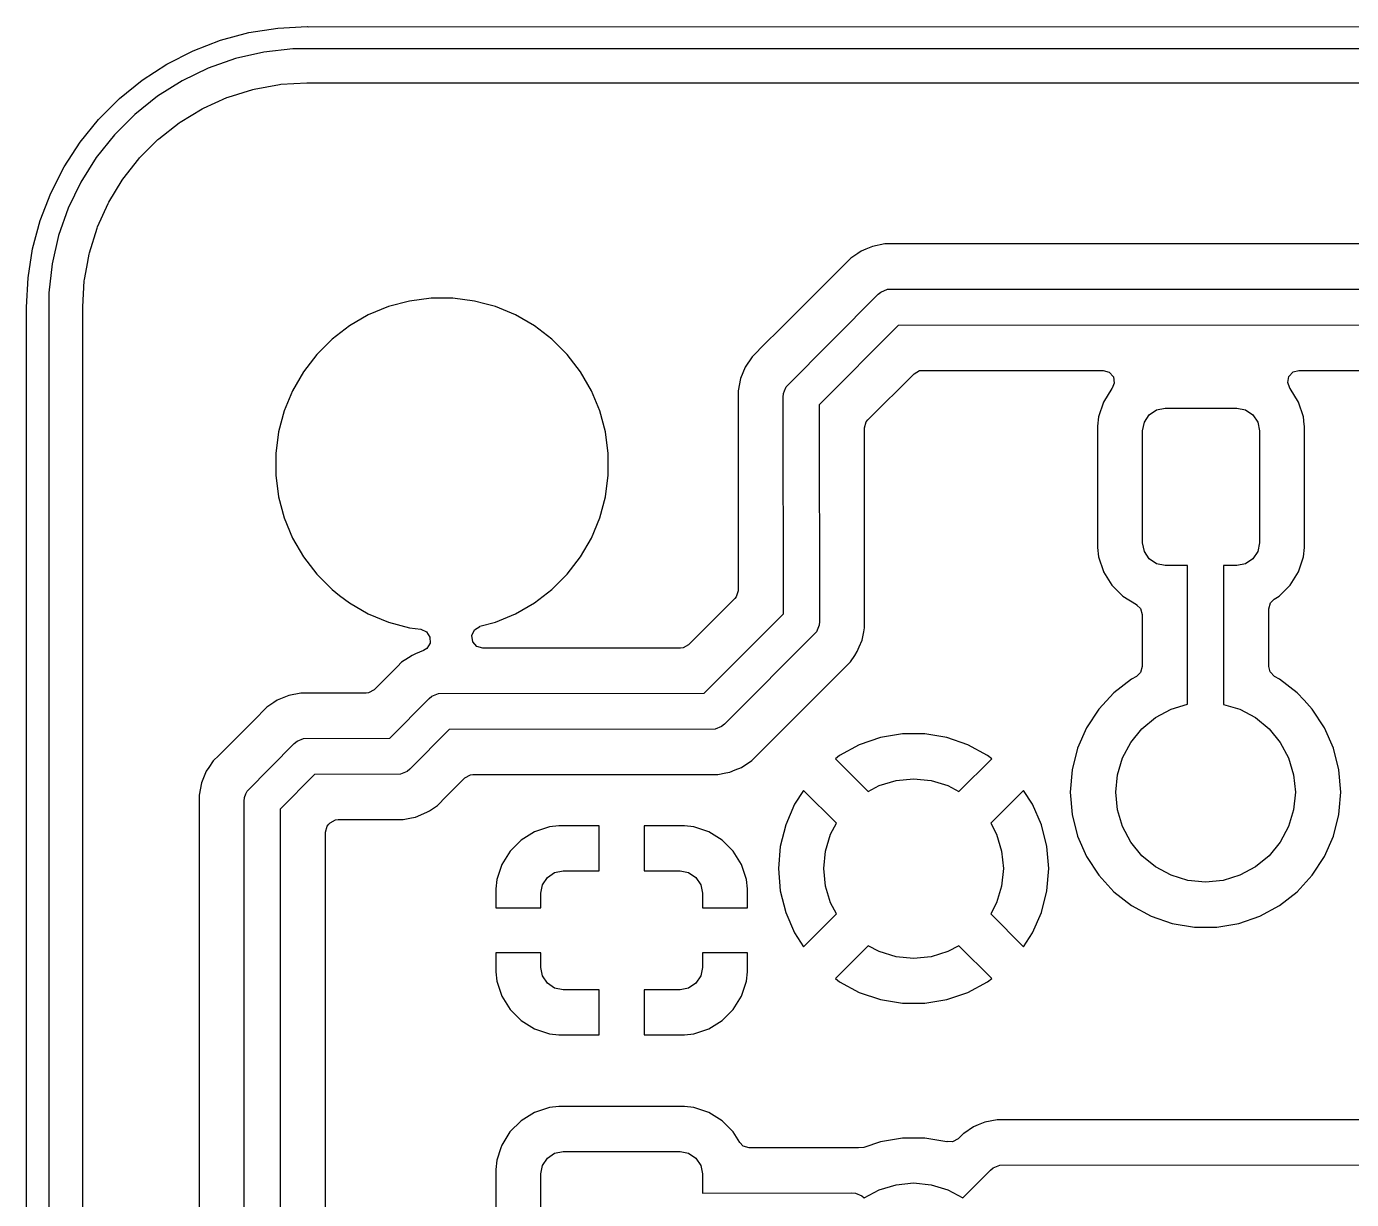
# Model space of a CAD drawing. Extents: x -25 to 25, y -54 to 54.
# Drawn here: x -25.12 to -10.37, y 41.07 to 54.12 of the extents above; entities that cross this region are included whole.
import ezdxf

# ---------------------------------------------------------------- set-up
doc = ezdxf.new("R2010")
doc.units = 0
doc.layers.add('BLACK', color=7, linetype='CONTINUOUS')

msp = doc.modelspace()

# ---------------------------------------------------------------- linework, layer by layer
at = {"layer": 'BLACK', "linetype": 'CONTINUOUS'}
for p, q in [((-22.965678, 53.972052), (-22.649724, 54.056711)), ((-22.649724, 54.056711), (-22.326651, 54.107881)), ((-22.326651, 54.107881), (-22, 54.125)), ((-22, 54.125), (-21.989485, 54.1226)), ((-21.989485, 54.1226), (22, 54.125)), ((-23.5625, 53.706329), (-23.271052, 53.85483)), ((-23.271052, 53.85483), (-22.965678, 53.972052)), ((-22.482339, 53.838845), (-22.797156, 53.76699)), ((-22.161457, 53.875), (-22.482339, 53.838845)), ((-22, 53.875), (-22.161457, 53.875)), ((21.989484, 53.877401), (-22, 53.875)), ((-23.836829, 53.528178), (-23.5625, 53.706329)), ((-22.797156, 53.76699), (-23.101948, 53.660339)), ((-23.101948, 53.660339), (-23.392883, 53.520232)), ((-24.091033, 53.322328), (-23.836829, 53.528178)), ((-23.392883, 53.520232), (-23.666301, 53.348432)), ((-22.879178, 53.339304), (-22.605332, 53.424638)), ((-22.605332, 53.424638), (-22.590803, 53.42822)), ((-22.590803, 53.42822), (-22.308656, 53.479925)), ((-22.308656, 53.479925), (-22.293799, 53.481729)), ((-22.293799, 53.481729), (-22.003736, 53.499274)), ((-22.003736, 53.499274), (-21.996249, 53.4995)), ((-21.996249, 53.4995), (-21.934108, 53.4995)), ((-21.934108, 53.4995), (21.934108, 53.4995)), ((-24.322328, 53.091033), (-24.091033, 53.322328)), ((-23.666301, 53.348432), (-23.918765, 53.147099)), ((-23.154751, 53.216269), (-22.893159, 53.334002)), ((-22.893159, 53.334002), (-22.879178, 53.339304)), ((-23.918765, 53.147099), (-24.147099, 52.918765)), ((-23.413474, 53.06092), (-23.167984, 53.209324)), ((-23.167984, 53.209324), (-23.154751, 53.216269)), ((-24.528178, 52.836829), (-24.322328, 53.091033)), ((-23.651583, 52.87552), (-23.42577, 53.052433)), ((-23.42577, 53.052433), (-23.413474, 53.06092)), ((-24.706329, 52.5625), (-24.528178, 52.836829)), ((-24.147099, 52.918765), (-24.348432, 52.666301)), ((-23.865605, 52.662774), (-23.662774, 52.865605)), ((-23.662774, 52.865605), (-23.651583, 52.87552)), ((-24.348432, 52.666301), (-24.520232, 52.392883)), ((-23.87552, 52.651583), (-23.865605, 52.662774)), ((-24.85483, 52.271052), (-24.706329, 52.5625)), ((-24.052433, 52.42577), (-23.87552, 52.651583)), ((-24.520232, 52.392883), (-24.660339, 52.101948)), ((-24.209324, 52.167984), (-24.06092, 52.413474)), ((-24.06092, 52.413474), (-24.052433, 52.42577)), ((-24.972052, 51.965678), (-24.85483, 52.271052)), ((-24.660339, 52.101948), (-24.76699, 51.797156)), ((-24.334002, 51.893159), (-24.216269, 52.154751)), ((-24.216269, 52.154751), (-24.209324, 52.167984)), ((-25.056711, 51.649724), (-24.972052, 51.965678)), ((-24.76699, 51.797156), (-24.838845, 51.482339)), ((-24.424636, 51.605337), (-24.339304, 51.879178)), ((-24.339304, 51.879178), (-24.334002, 51.893159)), ((-25.107881, 51.326651), (-25.056711, 51.649724)), ((-15.78028, 51.645584), (-15.833324, 51.623613)), ((-15.705262, 51.676658), (-15.78028, 51.645584)), ((-15.705256, 51.67666), (-15.705262, 51.676658)), ((-15.56931, 51.703701), (-15.705256, 51.67666)), ((-15.569308, 51.703701), (-15.56931, 51.703701)), ((-15.430691, 51.703701), (-15.569308, 51.703701)), ((-15.424577, 51.703701), (-15.430691, 51.703701)), ((-15.424557, 51.7037), (-15.424577, 51.703701)), ((-4.075442, 51.7037), (-15.424557, 51.7037)), ((-24.838845, 51.482339), (-24.875, 51.161457)), ((-24.455077, 51.444242), (-24.42822, 51.590803)), ((-24.42822, 51.590803), (-24.424636, 51.605337)), ((-15.948589, 51.546596), (-16.703247, 50.791936)), ((-15.948586, 51.546599), (-15.948589, 51.546596)), ((-15.871402, 51.59817), (-15.948586, 51.546599)), ((-15.833324, 51.623613), (-15.871402, 51.59817)), ((-24.479924, 51.30866), (-24.455077, 51.444242)), ((-25.125, 51), (-25.107881, 51.326651)), ((-24.499274, 51.003737), (-24.481729, 51.293795)), ((-24.481729, 51.293795), (-24.479924, 51.30866)), ((-15.612892, 51.168955), (-15.539642, 51.199296)), ((-15.539642, 51.199296), (-4, 51.2032)), ((-24.875, 51.161457), (-24.875, 51)), ((-20.861786, 51.068839), (-21.096105, 51.006053)), ((-20.621289, 51.1005), (-20.861786, 51.068839)), ((-20.621288, 51.1005), (-20.621289, 51.1005)), ((-20.378712, 51.1005), (-20.621288, 51.1005)), ((-20.378711, 51.1005), (-20.378712, 51.1005)), ((-20.138215, 51.068839), (-20.378711, 51.1005)), ((-20.138212, 51.068839), (-20.138215, 51.068839)), ((-20.138211, 51.068838), (-20.138212, 51.068839)), ((-20.021056, 51.037446), (-20.138211, 51.068838)), ((-19.903896, 51.006053), (-20.021056, 51.037446)), ((-16.668955, 50.112892), (-15.643684, 51.143684)), ((-15.643684, 51.143684), (-15.612892, 51.168955)), ((-25.122599, -50.989479), (-25.125, 51)), ((-24.875, 51), (-24.877402, 50.98948)), ((-24.877402, 50.98948), (-24.875, -51)), ((-24.4995, 50.99625), (-24.499274, 51.003737)), ((-24.4995, 3.569311), (-24.4995, 50.99625)), ((-21.320215, 50.913223), (-21.530294, 50.791933)), ((-21.320206, 50.913227), (-21.320215, 50.913223)), ((-21.096105, 51.006053), (-21.320206, 50.913227)), ((-19.679795, 50.913227), (-19.903896, 51.006053)), ((-19.679788, 50.913224), (-19.679795, 50.913227)), ((-19.469711, 50.791936), (-19.679788, 50.913224)), ((-21.530294, 50.791933), (-21.722737, 50.644267)), ((-19.469708, 50.791934), (-19.469711, 50.791936)), ((-19.469707, 50.791933), (-19.469708, 50.791934)), ((-19.277264, 50.644267), (-19.469707, 50.791933)), ((-16.703247, 50.791936), (-16.948581, 50.546602)), ((-15.420843, 50.796827), (-16.300509, 49.912425)), ((-4.087744, 50.800661), (-15.420843, 50.796827)), ((-21.722744, 50.644261), (-21.894261, 50.472744)), ((-21.722737, 50.644267), (-21.722744, 50.644261)), ((-19.277257, 50.644261), (-19.277264, 50.644267)), ((-19.10574, 50.472744), (-19.277257, 50.644261)), ((-21.894267, 50.472737), (-22.041933, 50.280294)), ((-21.894261, 50.472744), (-21.894267, 50.472737)), ((-19.105735, 50.472738), (-19.10574, 50.472744)), ((-18.958064, 50.280289), (-19.105735, 50.472738)), ((-17.0466, 50.448584), (-17.123614, 50.333324)), ((-16.995457, 50.499726), (-17.0466, 50.448584)), ((-16.948583, 50.5466), (-16.995457, 50.499726)), ((-16.948581, 50.546602), (-16.948583, 50.5466)), ((-17.123614, 50.333324), (-17.176657, 50.205265)), ((-22.041933, 50.280294), (-22.163223, 50.070215)), ((-18.836776, 50.070212), (-18.958064, 50.280289)), ((-17.176659, 50.205257), (-17.203701, 50.069311)), ((-17.176657, 50.205265), (-17.176659, 50.205257)), ((-15.759981, 49.744837), (-15.244836, 50.259981)), ((-15.244836, 50.259981), (-15.183513, 50.293466)), ((-15.183513, 50.293466), (-15.157155, 50.2963)), ((-15.157155, 50.2963), (-13.138608, 50.2963)), ((-13.138608, 50.2963), (-13.071569, 50.276615)), ((-13.071569, 50.276615), (-13.025814, 50.223811)), ((-13.01587, 50.154653), (-13.039334, 50.100059)), ((-13.025814, 50.223811), (-13.01587, 50.154653)), ((-11.084799, 50.160188), (-11.071757, 50.22883)), ((-11.060568, 50.100119), (-11.084799, 50.160188)), ((-11.071757, 50.22883), (-11.023674, 50.279524)), ((-11.023674, 50.279524), (-10.961392, 50.2963)), ((-10.961392, 50.2963), (-10.037966, 50.2963)), ((-22.163227, 50.070206), (-22.256053, 49.846105)), ((-22.163223, 50.070215), (-22.163227, 50.070206)), ((-18.743946, 49.8461), (-18.836776, 50.070212)), ((-17.203701, 50.069311), (-17.203701, 49.924579)), ((-16.7032, 50), (-16.699296, 50.039642)), ((-16.699296, 50.039642), (-16.686632, 50.070215)), ((-16.686632, 50.070215), (-16.668955, 50.112892)), ((-13.042712, 50.093657), (-13.134813, 49.944337)), ((-13.041339, 50.095392), (-13.042712, 50.093657)), ((-13.040646, 50.097006), (-13.041339, 50.095392)), ((-13.03892, 50.099803), (-13.040646, 50.097006)), ((-13.039334, 50.100059), (-13.03892, 50.099803)), ((-11.06108, 50.099803), (-11.060568, 50.100119)), ((-11.059232, 50.096806), (-11.06108, 50.099803)), ((-11.058661, 50.095392), (-11.059232, 50.096806)), ((-11.057289, 50.093657), (-11.058661, 50.095392)), ((-11.057288, 50.093656), (-11.057289, 50.093657)), ((-10.965186, 49.944334), (-11.057288, 50.093656)), ((-17.203701, 49.924579), (-17.2037, 49.924558)), ((-17.2037, 49.924558), (-17.2037, 47.842845)), ((-16.699492, 47.587576), (-16.7032, 50)), ((-16.300509, 49.912425), (-16.2968, 47.5)), ((-13.134885, 49.94412), (-13.189999, 49.777797)), ((-13.134815, 49.944332), (-13.134885, 49.94412)), ((-13.134813, 49.944337), (-13.134815, 49.944332)), ((-12.626777, 49.801777), (-12.545671, 49.85597)), ((-12.545671, 49.85597), (-12.45, 49.875)), ((-12.45, 49.875), (-11.65, 49.875)), ((-11.65, 49.875), (-11.554329, 49.85597)), ((-11.554329, 49.85597), (-11.473223, 49.801777)), ((-10.910002, 49.7778), (-10.965186, 49.944334)), ((-22.256053, 49.846105), (-22.318839, 49.611786)), ((-18.681162, 49.611789), (-18.743946, 49.8461)), ((-15.7963, 49.657156), (-15.776615, 49.724195)), ((-15.776615, 49.724195), (-15.759981, 49.744837)), ((-13.19, 49.777796), (-13.2005, 49.675017)), ((-13.189999, 49.777796), (-13.19, 49.777796)), ((-13.189999, 49.777797), (-13.189999, 49.777796)), ((-12.7, 49.625), (-12.68097, 49.720671)), ((-12.68097, 49.720671), (-12.626777, 49.801777)), ((-11.473223, 49.801777), (-11.41903, 49.720671)), ((-11.41903, 49.720671), (-11.4, 49.625)), ((-10.910001, 49.777797), (-10.910002, 49.7778)), ((-10.901527, 49.694837), (-10.910001, 49.777797)), ((-22.318839, 49.611786), (-22.3505, 49.371289)), ((-18.6495, 49.371288), (-18.681162, 49.611789)), ((-15.7963, 47.574445), (-15.7963, 49.657156)), ((-13.2005, 49.675017), (-13.2005, 48.324999)), ((-12.7, 48.375), (-12.7, 49.625)), ((-11.4, 49.625), (-11.4, 48.375)), ((-10.899501, 49.675008), (-10.901527, 49.694837)), ((-10.8995, 48.325014), (-10.899501, 49.675008)), ((-22.3505, 49.371289), (-22.3505, 49.128712)), ((-18.6495, 49.128712), (-18.6495, 49.371288)), ((-22.3505, 49.128712), (-22.318839, 48.888215)), ((-18.681162, 48.888211), (-18.6495, 49.128712)), ((-22.318839, 48.888215), (-22.256053, 48.653896)), ((-18.743946, 48.6539), (-18.681162, 48.888211)), ((-22.256053, 48.653896), (-22.163227, 48.429795)), ((-18.836776, 48.429788), (-18.743946, 48.6539)), ((-22.163227, 48.429795), (-22.163224, 48.429788)), ((-22.163224, 48.429788), (-22.041936, 48.219711)), ((-18.958064, 48.219711), (-18.836776, 48.429788)), ((-13.2005, 48.324999), (-13.200499, 48.324982)), ((-13.200499, 48.324982), (-13.19, 48.222204)), ((-12.68097, 48.279329), (-12.7, 48.375)), ((-12.626777, 48.198223), (-12.68097, 48.279329)), ((-11.41903, 48.279329), (-11.473223, 48.198223)), ((-11.4, 48.375), (-11.41903, 48.279329)), ((-10.910001, 48.222203), (-10.8995, 48.324991)), ((-10.8995, 48.324991), (-10.8995, 48.325014)), ((-22.041936, 48.219711), (-22.041934, 48.219708)), ((-22.041934, 48.219708), (-22.041933, 48.219707)), ((-22.041933, 48.219707), (-21.894267, 48.027264)), ((-19.105735, 48.027262), (-18.958064, 48.219711)), ((-13.19, 48.222204), (-13.189999, 48.222201)), ((-13.189999, 48.222201), (-13.134885, 48.055881)), ((-12.545671, 48.14403), (-12.626777, 48.198223)), ((-12.45, 48.125), (-12.545671, 48.14403)), ((-12.20225, 48.125), (-12.45, 48.125)), ((-12.20047, 46.579154), (-12.20225, 48.125)), ((-11.65, 48.125), (-11.799708, 48.125)), ((-11.799708, 48.125), (-11.797928, 46.578667)), ((-11.554329, 48.14403), (-11.65, 48.125)), ((-11.473223, 48.198223), (-11.554329, 48.14403)), ((-10.965186, 48.055666), (-10.910001, 48.222203)), ((-21.894267, 48.027264), (-21.894261, 48.027257)), ((-21.894261, 48.027257), (-21.722744, 47.85574)), ((-19.277262, 47.855735), (-19.105735, 48.027262)), ((-13.134885, 48.055881), (-13.134814, 48.055666)), ((-13.134814, 48.055666), (-13.042712, 47.906344)), ((-11.057288, 47.906344), (-10.965186, 48.055666)), ((-21.722744, 47.85574), (-21.722737, 47.855734)), ((-21.722737, 47.855734), (-21.639003, 47.791483)), ((-21.639003, 47.791483), (-21.530289, 47.708064)), ((-19.469711, 47.708064), (-19.277262, 47.855735)), ((-17.2037, 47.842845), (-17.223385, 47.775806)), ((-13.042712, 47.906344), (-12.918656, 47.782288)), ((-11.181344, 47.782288), (-11.057288, 47.906344)), ((-21.530289, 47.708064), (-21.320212, 47.586776)), ((-19.679788, 47.586776), (-19.469711, 47.708064)), ((-17.240019, 47.755164), (-17.755163, 47.240019)), ((-17.223385, 47.775806), (-17.240019, 47.755164)), ((-12.918656, 47.782288), (-12.769334, 47.690186)), ((-12.769334, 47.690186), (-12.769333, 47.690186)), ((-12.769333, 47.690186), (-12.763187, 47.686395)), ((-12.763187, 47.686395), (-12.764836, 47.683724)), ((-12.764836, 47.683724), (-12.722936, 47.646921)), ((-12.722936, 47.646921), (-12.7037, 47.580585)), ((-11.2963, 47.642177), (-11.276615, 47.709216)), ((-11.276615, 47.709216), (-11.237399, 47.747714)), ((-11.237399, 47.747714), (-11.181344, 47.782288)), ((-21.320212, 47.586776), (-21.0961, 47.493946)), ((-19.9039, 47.493946), (-19.679788, 47.586776)), ((-17.579232, 46.703099), (-16.699492, 47.587576)), ((-16.2968, 47.5), (-16.300704, 47.460358)), ((-15.796299, 47.574419), (-15.7963, 47.574445)), ((-15.796299, 47.43069), (-15.796299, 47.574419)), ((-12.7037, 47.580585), (-12.7037, 46.999201)), ((-11.2963, 46.999201), (-11.2963, 47.642177)), ((-21.0961, 47.493946), (-20.861789, 47.431162)), ((-20.861789, 47.431162), (-20.735587, 47.414548)), ((-20.735587, 47.414548), (-20.671692, 47.386282)), ((-20.671692, 47.386282), (-20.63322, 47.327958)), ((-20.167977, 47.345347), (-20.138952, 47.408903)), ((-20.138952, 47.408903), (-20.080174, 47.446677)), ((-20.080174, 47.446677), (-20.077383, 47.447462)), ((-20.077383, 47.447462), (-19.9039, 47.493946)), ((-16.331045, 47.387108), (-17.356316, 46.356316)), ((-16.300704, 47.460358), (-16.331045, 47.387108)), ((-15.823342, 47.294739), (-15.805133, 47.386282)), ((-15.805133, 47.386282), (-15.796299, 47.43069)), ((-20.632388, 47.258093), (-20.66946, 47.198869)), ((-20.63322, 47.327958), (-20.632388, 47.258093)), ((-20.158033, 47.276189), (-20.167977, 47.345347)), ((-20.112278, 47.223385), (-20.158033, 47.276189)), ((-20.045239, 47.2037), (-20.112278, 47.223385)), ((-17.842844, 47.2037), (-20.045239, 47.2037)), ((-17.816486, 47.206534), (-17.842844, 47.2037)), ((-17.755163, 47.240019), (-17.816486, 47.206534)), ((-15.876389, 47.166673), (-15.854417, 47.21972)), ((-15.854417, 47.21972), (-15.823342, 47.294739)), ((-20.87226, 47.097598), (-20.948584, 47.0466)), ((-20.833327, 47.123611), (-20.87226, 47.097598)), ((-20.833326, 47.123612), (-20.833327, 47.123611)), ((-20.833322, 47.123614), (-20.833326, 47.123612)), ((-20.79582, 47.139149), (-20.833322, 47.123614)), ((-20.795818, 47.139149), (-20.79582, 47.139149)), ((-20.705262, 47.176658), (-20.795818, 47.139149)), ((-20.70432, 47.177048), (-20.705262, 47.176659)), ((-20.705262, 47.176659), (-20.705262, 47.176658)), ((-20.66946, 47.198869), (-20.70432, 47.177048)), ((-15.9534, 47.051417), (-15.905162, 47.123611)), ((-15.905162, 47.123611), (-15.876389, 47.166673)), ((-21.046603, 46.94858), (-21.255163, 46.740019)), ((-21.0466, 46.948583), (-21.046603, 46.94858)), ((-20.995982, 46.999201), (-21.0466, 46.948583)), ((-20.948584, 47.0466), (-20.995982, 46.999201)), ((-16.943191, 46.061629), (-15.9534, 47.051417)), ((-12.723385, 46.932162), (-12.768681, 46.890147)), ((-12.7037, 46.999201), (-12.723385, 46.932162)), ((-11.280909, 46.939368), (-11.2963, 46.999201)), ((-11.231319, 46.890147), (-11.280909, 46.939368)), ((-12.823506, 46.860477), (-13.019743, 46.707739)), ((-12.823504, 46.860478), (-12.823506, 46.860477)), ((-12.768681, 46.890147), (-12.823504, 46.860478)), ((-11.176497, 46.860478), (-11.231319, 46.890147)), ((-11.176495, 46.860477), (-11.176497, 46.860478)), ((-11.176492, 46.860475), (-11.176495, 46.860477)), ((-11.176491, 46.860474), (-11.176492, 46.860475)), ((-10.980256, 46.707738), (-11.176491, 46.860474)), ((-22.333327, 46.623611), (-22.37226, 46.597598)), ((-22.333326, 46.623612), (-22.333327, 46.623611)), ((-22.333322, 46.623614), (-22.333326, 46.623612)), ((-22.29582, 46.639148), (-22.333322, 46.623614)), ((-22.205264, 46.676658), (-22.29582, 46.639148)), ((-22.205255, 46.676661), (-22.205264, 46.676658)), ((-22.069311, 46.703701), (-22.205255, 46.676661)), ((-22.069308, 46.703701), (-22.069311, 46.703701)), ((-21.930691, 46.703701), (-22.069308, 46.703701)), ((-21.924577, 46.703701), (-21.930691, 46.703701)), ((-21.924557, 46.7037), (-21.924577, 46.703701)), ((-21.342844, 46.7037), (-21.924557, 46.7037)), ((-21.316486, 46.706534), (-21.342844, 46.7037)), ((-21.255163, 46.740019), (-21.316486, 46.706534)), ((-21.079884, 46.202901), (-20.643684, 46.643684)), ((-20.643684, 46.643684), (-20.612892, 46.668955)), ((-20.612892, 46.668955), (-20.539642, 46.699296)), ((-20.539642, 46.699296), (-17.579232, 46.703099)), ((-13.019743, 46.707739), (-13.188167, 46.524783)), ((-10.902812, 46.623611), (-10.980256, 46.707738)), ((-10.811834, 46.524783), (-10.902812, 46.623611)), ((-22.497592, 46.497592), (-22.5466, 46.448583)), ((-22.448584, 46.5466), (-22.497592, 46.497592)), ((-22.37226, 46.597598), (-22.448584, 46.5466)), ((-13.188167, 46.524783), (-13.324174, 46.316607)), ((-12.55557, 46.43147), (-12.382683, 46.52388)), ((-12.382683, 46.52388), (-12.20047, 46.579154)), ((-11.797928, 46.578667), (-11.617317, 46.52388)), ((-11.617317, 46.52388), (-11.44443, 46.43147)), ((-10.675827, 46.316607), (-10.811834, 46.524783)), ((-22.546603, 46.44858), (-22.94858, 46.046603)), ((-22.5466, 46.448583), (-22.546603, 46.44858)), ((-17.387108, 46.331045), (-17.460357, 46.300704)), ((-17.356316, 46.356316), (-17.387108, 46.331045)), ((-13.324174, 46.316607), (-13.424064, 46.088882)), ((-12.707107, 46.307107), (-12.55557, 46.43147)), ((-11.44443, 46.43147), (-11.292893, 46.307107)), ((-10.575937, 46.088882), (-10.675827, 46.316607)), ((-22.143684, 46.143684), (-22.112892, 46.168955)), ((-22.112892, 46.168955), (-22.039642, 46.199296)), ((-22.039642, 46.199296), (-21.079884, 46.202901)), ((-20.420313, 46.296903), (-20.856316, 45.856316)), ((-17.460358, 46.300704), (-20.420313, 46.296903)), ((-17.460357, 46.300704), (-17.460358, 46.300704)), ((-15.619494, 46.209084), (-15.854604, 46.12837)), ((-15.374293, 46.25), (-15.619494, 46.209084)), ((-15.125707, 46.25), (-15.374293, 46.25)), ((-14.880507, 46.209084), (-15.125707, 46.25)), ((-14.645397, 46.12837), (-14.880507, 46.209084)), ((-12.83147, 46.15557), (-12.707107, 46.307107)), ((-11.292893, 46.307107), (-11.16853, 46.15557)), ((-22.948583, 46.0466), (-22.985126, 46.010057)), ((-22.94858, 46.046603), (-22.948583, 46.0466)), ((-22.668955, 45.612892), (-22.143684, 46.143684)), ((-17.051417, 45.9534), (-16.9534, 46.051417)), ((-16.9534, 46.051419), (-16.943192, 46.061626)), ((-16.9534, 46.051417), (-16.9534, 46.051419)), ((-16.943192, 46.061626), (-16.943191, 46.061629)), ((-15.85461, 46.128368), (-16.073239, 46.010051)), ((-15.854604, 46.12837), (-15.85461, 46.128368)), ((-14.645386, 46.128365), (-14.645397, 46.12837)), ((-14.426771, 46.010057), (-14.645386, 46.128365)), ((-13.424064, 46.088882), (-13.485108, 45.847825)), ((-12.92388, 45.982683), (-12.83147, 46.15557)), ((-11.16853, 46.15557), (-11.07612, 45.982683)), ((-10.514893, 45.847825), (-10.575937, 46.088882)), ((-23.094838, 45.876389), (-23.123613, 45.833325)), ((-23.0466, 45.948584), (-23.094838, 45.876389)), ((-22.985126, 46.010057), (-23.0466, 45.948584)), ((-17.235662, 45.847813), (-17.166677, 45.876387)), ((-17.166677, 45.876387), (-17.166676, 45.876388)), ((-17.166676, 45.876388), (-17.166673, 45.876389)), ((-17.166673, 45.876389), (-17.051417, 45.9534)), ((-16.073239, 46.010051), (-16.120058, 45.973612)), ((-16.120058, 45.973612), (-16.120058, 45.97361)), ((-16.120058, 45.97361), (-15.754966, 45.608519)), ((-14.745035, 45.608519), (-14.379943, 45.97361)), ((-14.379944, 45.973611), (-14.426771, 46.010057)), ((-14.379943, 45.97361), (-14.379944, 45.973611)), ((-12.980785, 45.79509), (-12.92388, 45.982683)), ((-11.07612, 45.982683), (-11.019215, 45.79509)), ((-23.123613, 45.833325), (-23.176657, 45.705265)), ((-21.920117, 45.7971), (-22.300693, 45.412525)), ((-20.960358, 45.800704), (-21.920117, 45.7971)), ((-20.960357, 45.800704), (-20.960358, 45.800704)), ((-20.887108, 45.831045), (-20.960357, 45.800704)), ((-20.856316, 45.856316), (-20.887108, 45.831045)), ((-20.453398, 45.551421), (-20.244836, 45.759984)), ((-20.244836, 45.759984), (-20.183513, 45.793466)), ((-20.183513, 45.793466), (-20.157156, 45.7963)), ((-20.157156, 45.7963), (-17.575442, 45.7963)), ((-17.575442, 45.7963), (-17.575422, 45.796299)), ((-17.575422, 45.796299), (-17.569308, 45.796299)), ((-17.569308, 45.796299), (-17.43069, 45.796299)), ((-17.43069, 45.796299), (-17.339232, 45.814493)), ((-17.339232, 45.814493), (-17.294738, 45.823343)), ((-17.294738, 45.823343), (-17.235662, 45.847813)), ((-15.632683, 45.67388), (-15.44509, 45.730785)), ((-15.44509, 45.730785), (-15.25, 45.75)), ((-15.25, 45.75), (-15.05491, 45.730785)), ((-15.05491, 45.730785), (-14.867317, 45.67388)), ((-13.48511, 45.847813), (-13.505643, 45.600006)), ((-13.485108, 45.847825), (-13.48511, 45.847813)), ((-13, 45.6), (-12.980785, 45.79509)), ((-11.019215, 45.79509), (-11, 45.6)), ((-10.514891, 45.847813), (-10.514893, 45.847825)), ((-10.494357, 45.600006), (-10.514891, 45.847813)), ((-23.176659, 45.705257), (-23.203701, 45.569311)), ((-23.176657, 45.705265), (-23.176659, 45.705257)), ((-22.699296, 45.539642), (-22.68197, 45.58147)), ((-22.68197, 45.58147), (-22.668955, 45.612892)), ((-16.473436, 45.619884), (-16.573733, 45.466368)), ((-16.108519, 45.254967), (-16.473436, 45.619884)), ((-15.754966, 45.608519), (-15.632683, 45.67388)), ((-14.867317, 45.67388), (-14.745035, 45.608519)), ((-14.026566, 45.619884), (-14.391483, 45.254968)), ((-13.926269, 45.46637), (-14.026566, 45.619884)), ((-13.505643, 45.600006), (-13.505643, 45.599995)), ((-13.505643, 45.599995), (-13.48511, 45.352188)), ((-12.980785, 45.40491), (-13, 45.6)), ((-11, 45.6), (-11.019215, 45.40491)), ((-10.511365, 45.394738), (-10.494357, 45.599995)), ((-10.494357, 45.599995), (-10.494357, 45.600006)), ((-23.203701, 45.569311), (-23.203701, 45.424579)), ((-22.7032, 45.5), (-22.699296, 45.539642)), ((-22.699319, 4.201759), (-22.7032, 45.5)), ((-20.639212, 45.394738), (-20.551417, 45.4534)), ((-20.551417, 45.4534), (-20.4534, 45.551417)), ((-20.4534, 45.551417), (-20.453398, 45.551421)), ((-16.573733, 45.466368), (-16.673588, 45.238718)), ((-13.826413, 45.238718), (-13.926269, 45.46637)), ((-23.203701, 45.424579), (-23.2037, 45.424558)), ((-23.2037, 45.424558), (-23.2037, 4.76016)), ((-22.300693, 45.412525), (-22.296819, 4.199608)), ((-21.744837, 45.259981), (-21.683514, 45.293466)), ((-21.683514, 45.293466), (-21.657156, 45.2963)), ((-21.657156, 45.2963), (-21.075442, 45.2963)), ((-21.075442, 45.2963), (-21.075422, 45.296299)), ((-21.075422, 45.296299), (-21.069308, 45.296299)), ((-21.069308, 45.296299), (-20.93069, 45.296299)), ((-20.93069, 45.296299), (-20.839232, 45.314493)), ((-20.839232, 45.314493), (-20.794738, 45.323343)), ((-20.794738, 45.323343), (-20.666673, 45.376389)), ((-20.666673, 45.376389), (-20.639212, 45.394738)), ((-13.48511, 45.352188), (-13.485108, 45.352176)), ((-13.485108, 45.352176), (-13.424064, 45.111119)), ((-12.92388, 45.217317), (-12.980785, 45.40491)), ((-11.019215, 45.40491), (-11.07612, 45.217317)), ((-10.575937, 45.111119), (-10.514892, 45.352179)), ((-10.514892, 45.352179), (-10.511365, 45.394738)), ((-21.7963, 45.157156), (-21.776615, 45.224195)), ((-21.7963, 44.524987), (-21.7963, 45.157156)), ((-21.776615, 45.224195), (-21.759981, 45.244837)), ((-21.759981, 45.244837), (-21.744837, 45.259981)), ((-19.469125, 45.159357), (-19.618346, 45.067316)), ((-19.46912, 45.159359), (-19.469125, 45.159357)), ((-19.302698, 45.214506), (-19.46912, 45.159359)), ((-19.199988, 45.224999), (-19.302698, 45.214506)), ((-19.199972, 45.225), (-19.199988, 45.224999)), ((-18.75, 45.225), (-19.199972, 45.225)), ((-18.75, 44.725), (-18.75, 45.225)), ((-17.800014, 45.225), (-18.25, 45.225)), ((-18.25, 45.225), (-18.25, 44.725)), ((-17.69731, 45.214507), (-17.800014, 45.225)), ((-17.697303, 45.214506), (-17.69731, 45.214507)), ((-17.530881, 45.159359), (-17.697303, 45.214506)), ((-17.530876, 45.159357), (-17.530881, 45.159359)), ((-17.381655, 45.067316), (-17.530876, 45.159357)), ((-16.673588, 45.238718), (-16.734613, 44.997739)), ((-16.17388, 45.132683), (-16.108519, 45.254967)), ((-14.391483, 45.254968), (-14.32612, 45.132683)), ((-13.765388, 44.997739), (-13.826413, 45.238718)), ((-12.83147, 45.04443), (-12.92388, 45.217317)), ((-11.07612, 45.217317), (-11.16853, 45.04443)), ((-19.618346, 45.067316), (-19.742316, 44.943346)), ((-17.257685, 44.943346), (-17.381655, 45.067316)), ((-16.734615, 44.99773), (-16.755141, 44.750006)), ((-16.734613, 44.997739), (-16.734615, 44.99773)), ((-16.230785, 44.94509), (-16.17388, 45.132683)), ((-14.32612, 45.132683), (-14.269215, 44.94509)), ((-13.765386, 44.99773), (-13.765388, 44.997739)), ((-13.744859, 44.750006), (-13.765386, 44.99773)), ((-13.424064, 45.111119), (-13.324174, 44.883394)), ((-12.707107, 44.892893), (-12.83147, 45.04443)), ((-11.16853, 45.04443), (-11.292893, 44.892893)), ((-10.675827, 44.883393), (-10.575937, 45.111119)), ((-19.742316, 44.943346), (-19.834357, 44.794125)), ((-17.165644, 44.794125), (-17.257685, 44.943346)), ((-16.25, 44.75), (-16.230785, 44.94509)), ((-14.269215, 44.94509), (-14.25, 44.75)), ((-13.324174, 44.883394), (-13.188167, 44.675218)), ((-12.55557, 44.76853), (-12.707107, 44.892893)), ((-11.292893, 44.892893), (-11.44443, 44.76853)), ((-10.811836, 44.675215), (-10.675827, 44.883393)), ((-19.834359, 44.79412), (-19.889506, 44.627698)), ((-19.834357, 44.794125), (-19.834359, 44.79412)), ((-19.326777, 44.651777), (-19.245671, 44.70597)), ((-19.245671, 44.70597), (-19.15, 44.725)), ((-19.15, 44.725), (-18.75, 44.725)), ((-18.25, 44.725), (-17.85, 44.725)), ((-17.85, 44.725), (-17.754329, 44.70597)), ((-17.754329, 44.70597), (-17.673223, 44.651777)), ((-17.165642, 44.79412), (-17.165644, 44.794125)), ((-17.151024, 44.750006), (-17.165642, 44.79412)), ((-17.110495, 44.627698), (-17.151024, 44.750006)), ((-16.755141, 44.750006), (-16.755141, 44.749995)), ((-16.755141, 44.749995), (-16.734615, 44.502271)), ((-16.230785, 44.55491), (-16.25, 44.75)), ((-14.25, 44.75), (-14.269215, 44.55491)), ((-13.765386, 44.502271), (-13.744859, 44.749995)), ((-13.744859, 44.749995), (-13.744859, 44.750006)), ((-12.382683, 44.67612), (-12.55557, 44.76853)), ((-11.44443, 44.76853), (-11.617317, 44.67612)), ((-19.889507, 44.627691), (-19.9, 44.524987)), ((-19.889506, 44.627698), (-19.889507, 44.627691)), ((-19.4, 44.475), (-19.38097, 44.570671)), ((-19.38097, 44.570671), (-19.326777, 44.651777)), ((-17.673223, 44.651777), (-17.61903, 44.570671)), ((-17.61903, 44.570671), (-17.6, 44.475)), ((-17.100002, 44.524987), (-17.110495, 44.627698)), ((-16.17388, 44.367317), (-16.230785, 44.55491)), ((-14.269215, 44.55491), (-14.32612, 44.367317)), ((-13.188167, 44.675218), (-13.188164, 44.675215)), ((-13.188164, 44.675215), (-13.019744, 44.492262)), ((-12.19509, 44.619215), (-12.382683, 44.67612)), ((-12, 44.6), (-12.19509, 44.619215)), ((-11.80491, 44.619215), (-12, 44.6)), ((-11.617317, 44.67612), (-11.80491, 44.619215)), ((-10.980256, 44.492262), (-10.811836, 44.675215)), ((-21.7963, 43.600014), (-21.7963, 44.524987)), ((-19.9, 44.524987), (-19.9, 44.3125)), ((-19.4, 44.3125), (-19.4, 44.475)), ((-17.6, 44.475), (-17.6, 44.3125)), ((-17.100001, 44.524972), (-17.100002, 44.524987)), ((-17.100001, 44.3125), (-17.100001, 44.524972)), ((-16.734615, 44.502271), (-16.734613, 44.502262)), ((-16.734613, 44.502262), (-16.673588, 44.261283)), ((-13.826413, 44.261283), (-13.765388, 44.502262)), ((-13.765388, 44.502262), (-13.765386, 44.502271)), ((-13.019744, 44.492262), (-12.823509, 44.339526)), ((-11.176491, 44.339526), (-10.980256, 44.492262)), ((-19.9, 44.3125), (-19.4, 44.3125)), ((-17.6, 44.3125), (-17.100001, 44.3125)), ((-16.673588, 44.261283), (-16.573734, 44.033636)), ((-16.108519, 44.245036), (-16.17388, 44.367317)), ((-14.32612, 44.367317), (-14.391482, 44.245035)), ((-13.926269, 44.033631), (-13.826413, 44.261283)), ((-12.823509, 44.339526), (-12.60481, 44.221172)), ((-11.39519, 44.221172), (-11.176491, 44.339526)), ((-16.473436, 43.880118), (-16.108519, 44.245036)), ((-14.391482, 44.245035), (-14.026566, 43.880118)), ((-12.60481, 44.221172), (-12.369614, 44.140429)), ((-12.369614, 44.140429), (-12.124335, 44.0995)), ((-11.875665, 44.0995), (-11.630386, 44.140429)), ((-11.630386, 44.140429), (-11.39519, 44.221172)), ((-16.573734, 44.033636), (-16.473436, 43.880118)), ((-14.026566, 43.880118), (-13.926269, 44.033631)), ((-12.124335, 44.0995), (-11.875665, 44.0995)), ((-19.4, 43.8125), (-19.899999, 43.8125)), ((-19.899999, 43.8125), (-19.899999, 43.600014)), ((-19.4, 43.65), (-19.4, 43.8125)), ((-17.1, 43.8125), (-17.6, 43.8125)), ((-17.6, 43.8125), (-17.6, 43.65)), ((-17.1, 43.600027), (-17.1, 43.8125)), ((-15.754967, 43.891482), (-16.120058, 43.526391)), ((-15.632683, 43.82612), (-15.754967, 43.891482)), ((-15.44509, 43.769215), (-15.632683, 43.82612)), ((-14.867317, 43.82612), (-15.05491, 43.769215)), ((-14.745035, 43.891482), (-14.867317, 43.82612)), ((-14.379944, 43.526391), (-14.745035, 43.891482)), ((-15.25, 43.75), (-15.44509, 43.769215)), ((-15.05491, 43.769215), (-15.25, 43.75)), ((-21.7963, 37.998245), (-21.7963, 43.600014)), ((-19.899999, 43.600014), (-19.889506, 43.497303)), ((-19.38097, 43.554329), (-19.4, 43.65)), ((-19.326777, 43.473223), (-19.38097, 43.554329)), ((-17.61903, 43.554329), (-17.673223, 43.473223)), ((-17.6, 43.65), (-17.61903, 43.554329)), ((-17.110494, 43.49731), (-17.100001, 43.600014)), ((-17.100001, 43.600014), (-17.1, 43.600027)), ((-16.120058, 43.526391), (-16.073232, 43.489945)), ((-14.426769, 43.489945), (-14.379944, 43.526391)), ((-19.889506, 43.497303), (-19.834359, 43.330881)), ((-19.245671, 43.41903), (-19.326777, 43.473223)), ((-19.15, 43.4), (-19.245671, 43.41903)), ((-18.75, 43.4), (-19.15, 43.4)), ((-18.75, 42.900002), (-18.75, 43.4)), ((-17.85, 43.4), (-18.25, 43.4)), ((-18.25, 43.4), (-18.25, 42.900001)), ((-17.754329, 43.41903), (-17.85, 43.4)), ((-17.673223, 43.473223), (-17.754329, 43.41903)), ((-17.165642, 43.330881), (-17.110495, 43.497303)), ((-17.110495, 43.497303), (-17.110494, 43.49731)), ((-16.073232, 43.489945), (-16.07323, 43.489944)), ((-16.07323, 43.489944), (-15.854615, 43.371636)), ((-15.854615, 43.371636), (-15.854604, 43.371631)), ((-15.854604, 43.371631), (-15.619494, 43.290917)), ((-14.880507, 43.290917), (-14.645397, 43.371631)), ((-14.645397, 43.371631), (-14.645386, 43.371636)), ((-14.645386, 43.371636), (-14.426772, 43.489943)), ((-14.426772, 43.489943), (-14.426769, 43.489945)), ((-19.834359, 43.330881), (-19.834357, 43.330876)), ((-19.834357, 43.330876), (-19.742316, 43.181655)), ((-17.257685, 43.181655), (-17.165644, 43.330876)), ((-17.165644, 43.330876), (-17.165642, 43.330881)), ((-15.619494, 43.290917), (-15.374293, 43.25)), ((-15.374293, 43.25), (-15.125707, 43.25)), ((-15.125707, 43.25), (-14.880507, 43.290917)), ((-19.742316, 43.181655), (-19.618346, 43.057685)), ((-17.381655, 43.057685), (-17.257685, 43.181655)), ((-19.618346, 43.057685), (-19.469125, 42.965644)), ((-19.469125, 42.965644), (-19.46912, 42.965642)), ((-19.46912, 42.965642), (-19.302698, 42.910495)), ((-17.697303, 42.910495), (-17.530881, 42.965642)), ((-17.530881, 42.965642), (-17.530876, 42.965644)), ((-17.530876, 42.965644), (-17.381655, 43.057685)), ((-19.302698, 42.910495), (-19.302691, 42.910494)), ((-19.302691, 42.910494), (-19.199981, 42.900001)), ((-19.199981, 42.900001), (-18.750001, 42.900001)), ((-18.750001, 42.900001), (-18.75, 42.900002)), ((-18.25, 42.900001), (-17.800028, 42.900001)), ((-17.800028, 42.900001), (-17.800014, 42.900002)), ((-17.800014, 42.900002), (-17.697303, 42.910495)), ((-19.3028, 42.089999), (-19.469332, 42.034815)), ((-19.302797, 42.09), (-19.3028, 42.089999)), ((-19.200019, 42.100499), (-19.302797, 42.09)), ((-19.200002, 42.1005), (-19.200019, 42.100499)), ((-17.79999, 42.1005), (-19.200002, 42.1005)), ((-17.697205, 42.09), (-17.79999, 42.1005)), ((-17.697203, 42.089999), (-17.697205, 42.09)), ((-17.530666, 42.034814), (-17.697203, 42.089999)), ((-19.618658, 41.942711), (-19.742711, 41.818658)), ((-19.469337, 42.034813), (-19.618658, 41.942711)), ((-19.469332, 42.034815), (-19.469337, 42.034813)), ((-17.381344, 41.942712), (-17.530666, 42.034814)), ((-17.381343, 41.942711), (-17.381344, 41.942712)), ((-17.257288, 41.818656), (-17.381343, 41.942711)), ((-14.53028, 41.895584), (-14.583326, 41.873612)), ((-14.455262, 41.926658), (-14.53028, 41.895584)), ((-14.455256, 41.92666), (-14.455262, 41.926658)), ((-14.31931, 41.953701), (-14.455256, 41.92666)), ((-14.319308, 41.953701), (-14.31931, 41.953701)), ((-14.180691, 41.953701), (-14.319308, 41.953701)), ((-14.174577, 41.953701), (-14.180691, 41.953701)), ((-14.174557, 41.9537), (-14.174577, 41.953701)), ((-9.825442, 41.9537), (-14.174557, 41.9537)), ((-19.742711, 41.818658), (-19.834813, 41.669337)), ((-17.184165, 41.700104), (-17.257288, 41.818656)), ((-15.374335, 41.7505), (-15.619617, 41.709571)), ((-15.125665, 41.7505), (-15.374335, 41.7505)), ((-14.880381, 41.709571), (-15.125665, 41.7505)), ((-14.698586, 41.796598), (-14.755102, 41.740083)), ((-14.698582, 41.796601), (-14.698586, 41.796598)), ((-14.691376, 41.801417), (-14.698582, 41.796601)), ((-14.691375, 41.801416), (-14.691376, 41.801417)), ((-14.691374, 41.801417), (-14.691375, 41.801416)), ((-14.583327, 41.873611), (-14.691374, 41.801417)), ((-14.583326, 41.873612), (-14.583327, 41.873611)), ((-19.844137, 41.6412), (-19.889999, 41.502797)), ((-19.834815, 41.669332), (-19.844137, 41.6412)), ((-19.834813, 41.669337), (-19.834815, 41.669332)), ((-19.245671, 41.58097), (-19.15, 41.6)), ((-19.15, 41.6), (-17.85, 41.6)), ((-17.85, 41.6), (-17.754329, 41.58097)), ((-17.145665, 41.660885), (-17.184165, 41.700104)), ((-17.078626, 41.6412), (-17.145665, 41.660885)), ((-16.012942, 41.6412), (-17.078626, 41.6412)), ((-16.012922, 41.641201), (-16.012942, 41.6412)), ((-16.006808, 41.641201), (-16.012922, 41.641201)), ((-15.868192, 41.641201), (-16.006808, 41.641201)), ((-15.868191, 41.641201), (-15.868192, 41.641201)), ((-15.862129, 41.640604), (-15.868191, 41.641201)), ((-15.86199, 41.642023), (-15.862129, 41.640604)), ((-15.805258, 41.64584), (-15.86199, 41.642023)), ((-15.619617, 41.709571), (-15.805258, 41.64584)), ((-14.875416, 41.708313), (-14.880381, 41.709571)), ((-14.874988, 41.710005), (-14.875416, 41.708313)), ((-14.816426, 41.706599), (-14.874988, 41.710005)), ((-14.755102, 41.740083), (-14.816426, 41.706599)), ((-19.89, 41.502796), (-19.9005, 41.400017)), ((-19.889999, 41.502796), (-19.89, 41.502796)), ((-19.889999, 41.502797), (-19.889999, 41.502796)), ((-19.38097, 41.445671), (-19.326777, 41.526777)), ((-19.326777, 41.526777), (-19.245671, 41.58097)), ((-17.754329, 41.58097), (-17.673223, 41.526777)), ((-17.673223, 41.526777), (-17.61903, 41.445671)), ((-14.362892, 41.418955), (-14.289642, 41.449296)), ((-14.289642, 41.449296), (-9.75, 41.4532)), ((-19.9005, 41.400017), (-19.9005, 40.474999)), ((-19.4, 41.35), (-19.38097, 41.445671)), ((-19.4, 40.525), (-19.4, 41.35)), ((-17.61903, 41.445671), (-17.6, 41.35)), ((-17.6, 41.35), (-17.6, 41.138206)), ((-14.700826, 41.084889), (-14.393684, 41.393684)), ((-14.393684, 41.393684), (-14.362892, 41.418955)), ((-15.80158, 41.083604), (-15.632683, 41.17388)), ((-15.632683, 41.17388), (-15.44509, 41.230785)), ((-15.44509, 41.230785), (-15.25, 41.25)), ((-15.25, 41.25), (-15.05491, 41.230785)), ((-15.05491, 41.230785), (-14.867317, 41.17388)), ((-14.867317, 41.17388), (-14.700826, 41.084889)), ((-17.6, 41.138206), (-15.9375, 41.1407)), ((-15.9375, 41.1407), (-15.897858, 41.136796)), ((-15.897858, 41.136796), (-15.897857, 41.136796)), ((-15.897857, 41.136796), (-15.824608, 41.106455)), ((-15.824608, 41.106455), (-15.80158, 41.083604))]:
    msp.add_line(p, q, dxfattribs=at)

doc.saveas('drawing.dxf')
